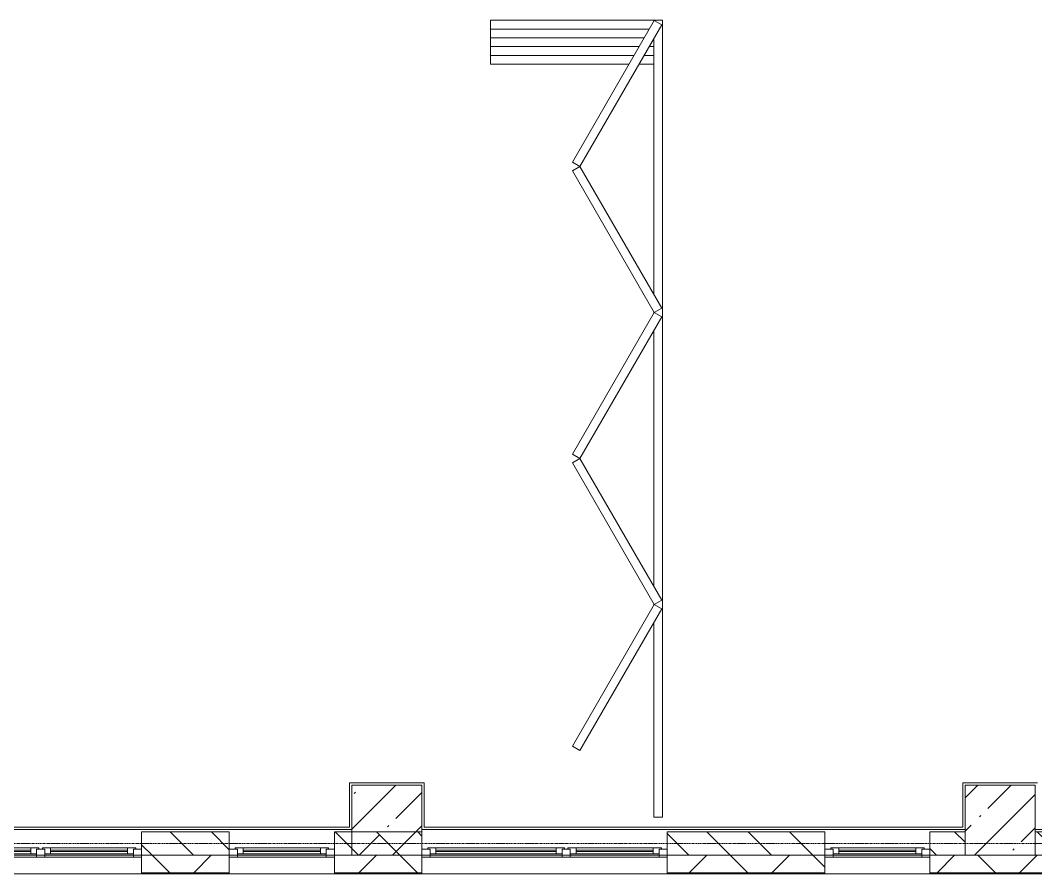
# Model space of a CAD drawing. Header units: millimetres. Extents: x 81303 to 275082, y -8553 to 29000.
# Drawn here: x 161893 to 170587, y -258 to 7045 of the extents above; entities that cross this region are included whole.
import ezdxf

# ---------------------------------------------------------------- set-up
doc = ezdxf.new("R2010")
doc.units = ezdxf.units.MM
doc.linetypes.add('Осевая', pattern=[31.75, 6.35, -4.7625, 15.875, -4.7625])
for name, color, linetype, lineweight, true_color in [('A-DOOR-3', 7, 'Continuous', 5, 0xaaaaaa), ('A-DOOR-FRAM-3', 7, 'Continuous', 5, 0xaaaaaa), ('A-FLOR-2', 7, 'Continuous', 5, 0xaaaaaa)]:
    doc.layers.add(name, color=color, linetype=linetype, lineweight=lineweight, true_color=true_color)
for name, color, linetype, lineweight in [('A-GLAZ-3', 7, 'Continuous', 5), ('A-WALL', 7, 'Continuous', 9), ('A-WALL-3', 7, 'Continuous', 5), ('I-WALL-3', 7, 'Continuous', 5), ('S-COLS-3', 7, 'Continuous', 5), ('Оси-2', 7, 'Осевая', 9)]:
    doc.layers.add(name, color=color, linetype=linetype, lineweight=lineweight)

# ---------------------------------------------------------------- blocks, each defined once
blk = doc.blocks.new('120_Окно_СКБ_2Ст - 120_Окно_СКБ_2Ст 2100х2500 _мал створка СЛЕВА_-V28-3_10_3_птичка')
at = {"layer": 'A-GLAZ-3'}
for p, q in [((-1050, -127), (-1050, -57)), ((-1050, -57), (-980, -57)), ((1050, -57), (-1050, -57)), ((-980, -57), (-980, -127)), ((-220, -127), (-220, -57)), ((-220, -57), (-150, -57)), ((-150, -57), (-150, -127)), ((980, -127), (980, -57)), ((980, -57), (1050, -57)), ((1050, -57), (1050, -127)), ((-980, -127), (-1050, -127)), ((-1050, -127), (-1000, -127)), ((-980, -127), (-1000, -127)), ((-1000, -127), (-1000, -137)), ((-1000, -137), (-200, -137)), ((-200, -137), (-1000, -137)), ((-220, -87), (-980, -87)), ((-980, -87), (-980, -127)), ((-930, -137), (-930, -87)), ((-930, -107), (-270, -107)), ((-270, -117), (-930, -117)), ((-270, -137), (-270, -87)), ((-220, -127), (-220, -87)), ((-150, -127), (-220, -127)), ((-200, -127), (-220, -127)), ((-200, -127), (-170, -127)), ((-200, -137), (-200, -127)), ((-150, -127), (-170, -127)), ((-170, -127), (-170, -137)), ((-170, -137), (1000, -137)), ((1000, -137), (-170, -137)), ((980, -87), (-150, -87)), ((-150, -87), (-150, -127)), ((-100, -137), (-100, -87)), ((-100, -107), (930, -107)), ((930, -117), (-100, -117)), ((930, -137), (930, -87)), ((980, -127), (980, -87)), ((1050, -127), (980, -127)), ((1000, -127), (980, -127)), ((1000, -127), (1050, -127)), ((1000, -137), (1000, -127))]:
    blk.add_line(p, q, dxfattribs=at)
blk = doc.blocks.new('120_Окно_СКБ_1Ст - 120_Окно_СКБ_1Ст 900х2500_h_-22445987-3_10_3_птичка')
at = {"layer": 'A-GLAZ-3'}
for p, q in [((-450, -127), (-450, -57)), ((-450, -57), (-380, -57)), ((450, -57), (-450, -57)), ((-380, -57), (-380, -127)), ((380, -127), (380, -57)), ((380, -57), (450, -57)), ((450, -57), (450, -127)), ((-380, -127), (-450, -127)), ((-450, -127), (-400, -127)), ((-380, -127), (-400, -127)), ((-400, -127), (-400, -137)), ((-400, -137), (400, -137)), ((400, -137), (-400, -137)), ((380, -87), (-380, -87)), ((-380, -87), (-380, -127)), ((-330, -137), (-330, -87)), ((-330, -107), (330, -107)), ((330, -117), (-330, -117)), ((330, -137), (330, -87)), ((380, -127), (380, -87)), ((450, -127), (380, -127)), ((400, -127), (380, -127)), ((400, -127), (450, -127)), ((400, -137), (400, -127))]:
    blk.add_line(p, q, dxfattribs=at)
blk = doc.blocks.new('120_Окно_СКБ_1Ст - 120_Окно_СКБ_1Ст 900х2500_h_-20664874-3_10_3_птичка')
at = {"layer": 'A-GLAZ-3'}
for p, q in [((-450, -127), (-450, -57)), ((-450, -57), (-380, -57)), ((450, -57), (-450, -57)), ((-380, -57), (-380, -127)), ((380, -127), (380, -57)), ((380, -57), (450, -57)), ((450, -57), (450, -127)), ((-380, -127), (-450, -127)), ((-450, -127), (-400, -127)), ((-380, -127), (-400, -127)), ((-400, -127), (-400, -137)), ((-400, -137), (400, -137)), ((400, -137), (-400, -137)), ((380, -87), (-380, -87)), ((-380, -87), (-380, -127)), ((-330, -137), (-330, -87)), ((-330, -107), (330, -107)), ((330, -117), (-330, -117)), ((330, -137), (330, -87)), ((380, -127), (380, -87)), ((450, -127), (380, -127)), ((400, -127), (380, -127)), ((400, -127), (450, -127)), ((400, -137), (400, -127))]:
    blk.add_line(p, q, dxfattribs=at)
blk = doc.blocks.new('DOR__перегородка__Прямоугольная - ТП-3_ Вн_ДПГ_6820х3300h-19315679-3_10_3_птичка')
at = {"layer": 'A-DOOR-3'}
for p, q in [((6445.2, 1474.2), (6820, 1474.2)), ((6445.2, 1474.2), (6445.2, 287.5)), ((6520.2, 1474.2), (6520.2, 244.2)), ((6595.2, 1474.2), (6595.2, 200.9)), ((6670.2, 1474.2), (6670.2, 157.6)), ((6745.2, 1474.2), (6745.2, 114.3)), ((6820, 1474.2), (6820, 0)), ((6445.2, 200.9), (6445.2, 75)), ((6520.2, 157.6), (6520.2, 75)), ((6595.2, 114.3), (6595.2, 75)), ((0, 75), (0, 0)), ((0, 75), (1664.5, 75)), ((0, 0), (6820, 0)), ((1814.5, 75), (1826.7, 75)), ((1976.7, 75), (4163.8, 75)), ((4313.8, 75), (4325, 75)), ((4475, 75), (6663.2, 75)), ((6813.2, 75), (6820, 75))]:
    blk.add_line(p, q, dxfattribs=at)
at = {"layer": 'A-DOOR-FRAM-3'}
for p, q in [((570.4, 706.9), (607.9, 771.8)), ((1782.7, 6.7), (570.4, 706.9)), ((607.9, 771.8), (1820.3, 71.7)), ((1820.9, 71.7), (3033.3, 771.8)), ((3070.8, 706.9), (1858.4, 6.7)), ((3033.3, 771.8), (3070.8, 706.9)), ((3069.7, 706.9), (3107.3, 771.8)), ((4282.1, 6.7), (3069.7, 706.9)), ((3107.3, 771.8), (4319.6, 71.7)), ((4319.2, 71.7), (5531.6, 771.8)), ((5569.1, 706.9), (4356.7, 6.7)), ((5531.6, 771.8), (5569.1, 706.9)), ((5569.1, 706.9), (5606.6, 771.8)), ((6781.4, 6.7), (5569.1, 706.9)), ((5606.6, 771.8), (6818.9, 71.7)), ((1820.3, 71.7), (1782.7, 6.7)), ((1858.4, 6.7), (1820.9, 71.7)), ((4319.6, 71.7), (4282.1, 6.7)), ((4356.7, 6.7), (4319.2, 71.7)), ((6818.9, 71.7), (6781.4, 6.7))]:
    blk.add_line(p, q, dxfattribs=at)
blk = doc.blocks.new('BSC_Колонна _Прямоугольная - 600х600-V125-3_10_3_птичка')
at = {"layer": 'S-COLS-3'}
h = blk.add_hatch(dxfattribs=at)
h.set_pattern_fill('FP_120', color=256, style=0, pattern_type=2)
h.set_pattern_definition([(45, (-22210, -200), (-285.123, 285.123), []), (45, (-21924.88, -200), (-285.123, 285.123), [504.031, -100.806, 16.764, -84.042])])
h.paths.add_polyline_path([(-300, -300), (300, -300), (300, 300), (-300, 300)])
for p, q in [((300, 300), (-300, 300)), ((-300, 300), (-300, -300)), ((300, -300), (300, 300)), ((-300, -300), (300, -300))]:
    blk.add_line(p, q, dxfattribs=at)

msp = doc.modelspace()

# ---------------------------------------------------------------- hatches: boundary and pattern name
at = {"layer": 'A-WALL-3'}
h = msp.add_hatch(dxfattribs=at)
h.set_pattern_fill('FP_56', color=256, style=0, pattern_type=2)
h.set_pattern_definition([(135, (148072.5, 0), (-176.7767, -176.7767), [])])
h.paths.add_polyline_path([(213331.2, -100), (213482.5, -100), (213482.5, 100), (213232.5, 100), (213232.5, -100)])
h.paths.add_polyline_path([(203077, -100), (203582.5, -100), (203582.5, 100), (202832.5, 100), (202832.5, -100)])
h.paths.add_polyline_path([(204982.5, -100), (205882.5, -100), (205882.5, 100), (204982.5, 100), (204982.5, -52.2)])
h.paths.add_polyline_path([(212332.5, -100), (212332.5, 100), (211782.5, 100), (211782.5, -100)])
h.paths.add_polyline_path([(209482.5, -100), (209682.5, -100), (209682.5, 100), (209482.5, 100), (209482.5, 42.9)])
h.paths.add_polyline_path([(191890.5, -100), (192382.5, -100), (192382.5, 100), (191482.5, 100), (191482.5, -100)])
h.paths.add_polyline_path([(196232.5, -100), (196232.5, 100), (195982.5, 100), (195982.5, -100)])
h.paths.add_polyline_path([(199082.5, -100), (199082.5, 100), (198332.5, 100), (198332.5, -100)])
h.paths.add_polyline_path([(190732.5, -100), (190982.5, -100), (190982.5, 100), (190732.5, 100)])
h.paths.add_polyline_path([(200482.5, -100), (200732.5, -100), (200732.5, 100), (200482.5, 100), (200482.5, 33.3)])
h.paths.add_polyline_path([(189832.5, -100), (189832.5, 100), (189212.5, 100), (189212.5, -100)])
h.paths.add_polyline_path([(181942.5, -100), (181942.5, 100), (181682.5, 100), (181682.5, -100)])
h.paths.add_polyline_path([(186612.5, -100), (186612.5, 100), (186562.5, 100), (186562.5, -100)])
h.paths.add_polyline_path([(177882.2, -100), (178055.3, -100), (178055.3, 100), (177882.2, 100), (177882.2, 55.2)])
h.paths.add_polyline_path([(186062.5, -100), (186062.5, 100), (185495.5, 100), (185495.5, -100)])
h.paths.add_polyline_path([(179771.9, -100), (180182.5, -100), (180182.5, 100), (178955.3, 100), (178955.3, -100)])
h.paths.add_polyline_path([(184042.5, -100), (184595.5, -100), (184595.5, 100), (184042.5, 100)])
h.paths.add_polyline_path([(170582.5, -100), (170782.5, -100), (170782.5, 100), (170582.5, 100), (170582.5, 63.6)])
h.paths.add_polyline_path([(172882.5, -100), (173632.5, -100), (173632.5, 100), (172882.5, 100)])
h.paths.add_polyline_path([(163682.5, -100), (163682.5, 100), (162932.5, 100), (162932.5, -100)])
h.paths.add_polyline_path([(169682.5, -100), (169982.5, -100), (169982.5, 100), (169682.5, 100)])
h.paths.add_polyline_path([(164582.5, -100), (165332.5, -100), (165332.5, 100), (164582.5, 100)])
h.paths.add_polyline_path([(167653.2, -100), (168782.5, -100), (168782.5, 100), (167432.5, 100), (167432.5, -100)])
h.paths.add_polyline_path([(174482.2, -100), (174482.2, 100), (174232.5, 100), (174232.5, -100)])
h.paths.add_polyline_path([(154902.5, -100), (155732.5, -100), (155732.5, 100), (154902.5, 100)])
h.paths.add_polyline_path([(159182.5, -100), (159182.5, 100), (158432.2, 100), (158432.2, -100)])
h.paths.add_polyline_path([(160195.6, -100), (160232.5, -100), (160232.5, 100), (160082.5, 100), (160082.5, -100)])
h = msp.add_hatch(dxfattribs=at)
h.set_pattern_fill('FP_58', color=256, style=0, pattern_type=2)
h.set_pattern_definition([(45, (148072.5, 0), (-353.5534, 353.5534), []), (135, (148072.5, 0), (-353.5534, -353.5534), [])])
h.paths.add_polyline_path([(203077, -250), (203582.5, -250), (203582.5, -100), (202832.5, -100), (202832.5, -250)])
h.paths.add_polyline_path([(204699.6, -250), (204699.6, -100), (204482.5, -100), (204482.5, -250)])
h.paths.add_polyline_path([(192382.5, -250), (192382.5, -100), (190732.5, -100), (190732.5, -250), (191890.5, -250)])
h.paths.add_polyline_path([(196232.5, -250), (196232.5, -100), (195482.5, -100), (195482.5, -250), (195982.5, -250)])
h.paths.add_polyline_path([(189212.5, -250), (189832.5, -250), (189832.5, -100), (189212.5, -100)])
h.paths.add_polyline_path([(200732.5, -250), (200732.5, -100), (199982.5, -100), (199982.5, -250), (200280.4, -250)])
h.paths.add_polyline_path([(198332.5, -250), (199082.5, -250), (199082.5, -100), (198332.5, -100)])
h.paths.add_polyline_path([(179771.9, -250), (180182.5, -250), (180182.5, -100), (178955.3, -100), (178955.3, -250)])
h.paths.add_polyline_path([(187112.5, -250), (187112.5, -100), (185495.5, -100), (185495.5, -250), (186297.3, -250)])
h.paths.add_polyline_path([(181082.5, -250), (181942.5, -250), (181942.5, -100), (181082.5, -100)])
h.paths.add_polyline_path([(184042.5, -250), (184595.5, -250), (184595.5, -100), (184042.5, -100)])
h.paths.add_polyline_path([(178055.3, -250), (178055.3, -100), (177282.2, -100), (177282.2, -250), (177907.5, -250)])
h.paths.add_polyline_path([(174178.7, -250), (174482.2, -250), (174482.2, -100), (172882.5, -100), (172882.5, -250), (173246.5, -250)])
h.paths.add_polyline_path([(170582.5, -250), (170782.5, -250), (170782.5, -100), (169682.5, -100), (169682.5, -250), (170449.8, -250)])
h.paths.add_polyline_path([(168782.5, -250), (168782.5, -100), (167432.5, -100), (167432.5, -250), (167653.2, -250)])
h.paths.add_polyline_path([(162932.5, -250), (163682.5, -250), (163682.5, -100), (162932.5, -100)])
h.paths.add_polyline_path([(165332.5, -250), (165332.5, -100), (164582.5, -100), (164582.5, -250), (164856.6, -250)])
h.paths.add_polyline_path([(160082.5, -250), (160832.5, -250), (160832.5, -100), (160082.5, -100)])
h.paths.add_polyline_path([(154902.5, -250), (156332.2, -250), (156332.2, -100), (154902.5, -100)])
h.paths.add_polyline_path([(151802.5, -250), (151802.5, -100), (147812.5, -100), (147812.5, -250), (150873.6, -250)])
h.paths.add_polyline_path([(159182.5, -250), (159182.5, -100), (158432.2, -100), (158432.2, -250)])
at = {"layer": 'S-COLS-3'}
h = msp.add_hatch(dxfattribs=at)
h.set_pattern_fill('FP_54', color=256, style=0, pattern_type=2)
h.set_pattern_definition([(45, (148072.5, 0), (-285.123, 285.123), []), (45, (148357.62, 0), (-285.123, 285.123), [504.031, -100.806, 16.764, -84.042])])
h.paths.add_polyline_path([(164732.5, -100), (165332.5, -100), (165332.5, 500), (164732.5, 500)])

# ---------------------------------------------------------------- linework, layer by layer
at = {"layer": 'A-FLOR-2'}
for p, q in [((164712.5, 140), (164712.5, 520)), ((164712.5, 520), (165352.5, 520)), ((165352.5, 520), (165352.5, 140)), ((169962.5, 140), (169962.5, 520)), ((169962.5, 520), (170602.5, 520)), ((160852.5, 140), (164712.5, 140)), ((165352.5, 140), (169962.5, 140))]:
    msp.add_line(p, q, dxfattribs=at)
at = {"layer": 'A-WALL'}
for p, q in [((162932.5, -100), (163682.5, -100)), ((164582.5, -100), (165332.5, -100)), ((167432.5, -100), (168782.5, -100)), ((169682.5, -100), (169982.5, -100)), ((170582.5, -100), (170782.5, -100)), ((162932.5, -250), (163682.5, -250)), ((162932.5, -253), (163682.5, -253)), ((164582.5, -250), (165332.5, -250)), ((164582.5, -253), (165332.5, -253)), ((167432.5, -250), (168782.5, -250)), ((167432.5, -253), (168782.5, -253)), ((169682.5, -250), (170782.5, -250)), ((169682.5, -253), (170782.5, -253))]:
    msp.add_line(p, q, dxfattribs=at)
at = {"layer": 'A-WALL-3'}
for p, q in [((163682.5, 100), (162932.5, 100)), ((162932.5, 100), (162932.5, -258)), ((163682.5, -258), (163682.5, 100)), ((165332.5, 100), (164582.5, 100)), ((164582.5, 100), (164582.5, -258)), ((165332.5, -258), (165332.5, 100)), ((168782.5, 100), (167432.5, 100)), ((167432.5, 100), (167432.5, -258)), ((168782.5, -258), (168782.5, 100)), ((169982.5, 100), (169682.5, 100)), ((169682.5, 100), (169682.5, -258)), ((170782.5, 100), (170582.5, 100)), ((163682.5, -100), (164582.5, -100)), ((165332.5, -100), (167432.5, -100)), ((168782.5, -100), (169682.5, -100)), ((160832.5, -258), (169682.5, -258)), ((169682.5, -258), (184595.5, -258))]:
    msp.add_line(p, q, dxfattribs=at)
at = {"layer": 'I-WALL-3'}
for p, q in [((160832.5, 120), (164732.5, 120)), ((165332.5, 120), (169982.5, 120)), ((170582.5, 120), (172903.8, 120)), ((162932.5, -100), (160832.5, -100))]:
    msp.add_line(p, q, dxfattribs=at)
at = {"layer": 'S-COLS-3'}
for p, q in [((165332.5, 500), (164732.5, 500)), ((164732.5, 500), (164732.5, -100)), ((165332.5, -100), (165332.5, 500)), ((164732.5, -100), (165332.5, -100))]:
    msp.add_line(p, q, dxfattribs=at)
at = {"layer": 'Оси-2'}
msp.add_line((156077, 0), (174332.5, 0), dxfattribs=at)

# ---------------------------------------------------------------- block references
at = {"layer": 'A-DOOR-3', "rotation": 89.99999999999955}
msp.add_blockref('DOR__перегородка__Прямоугольная - ТП-3_ Вн_ДПГ_6820х3300h-19315679-3_10_3_птичка', (167392.5, 225), dxfattribs=at)
at = {"layer": 'A-GLAZ-3', "rotation": 180}
for name, p in [('120_Окно_СКБ_2Ст - 120_Окно_СКБ_2Ст 2100х2500 _мал створка СЛЕВА_-V28-3_10_3_птичка', (161882.5, -175)), ('120_Окно_СКБ_1Ст - 120_Окно_СКБ_1Ст 900х2500_h_-22445987-3_10_3_птичка', (164132.5, -175)), ('120_Окно_СКБ_2Ст - 120_Окно_СКБ_2Ст 2100х2500 _мал створка СЛЕВА_-V28-3_10_3_птичка', (166382.5, -175)), ('120_Окно_СКБ_1Ст - 120_Окно_СКБ_1Ст 900х2500_h_-20664874-3_10_3_птичка', (169232.5, -175))]:
    msp.add_blockref(name, p, dxfattribs=at)
at = {"layer": 'S-COLS-3'}
msp.add_blockref('BSC_Колонна _Прямоугольная - 600х600-V125-3_10_3_птичка', (170282.5, 200), dxfattribs=at)

doc.saveas('drawing.dxf')
